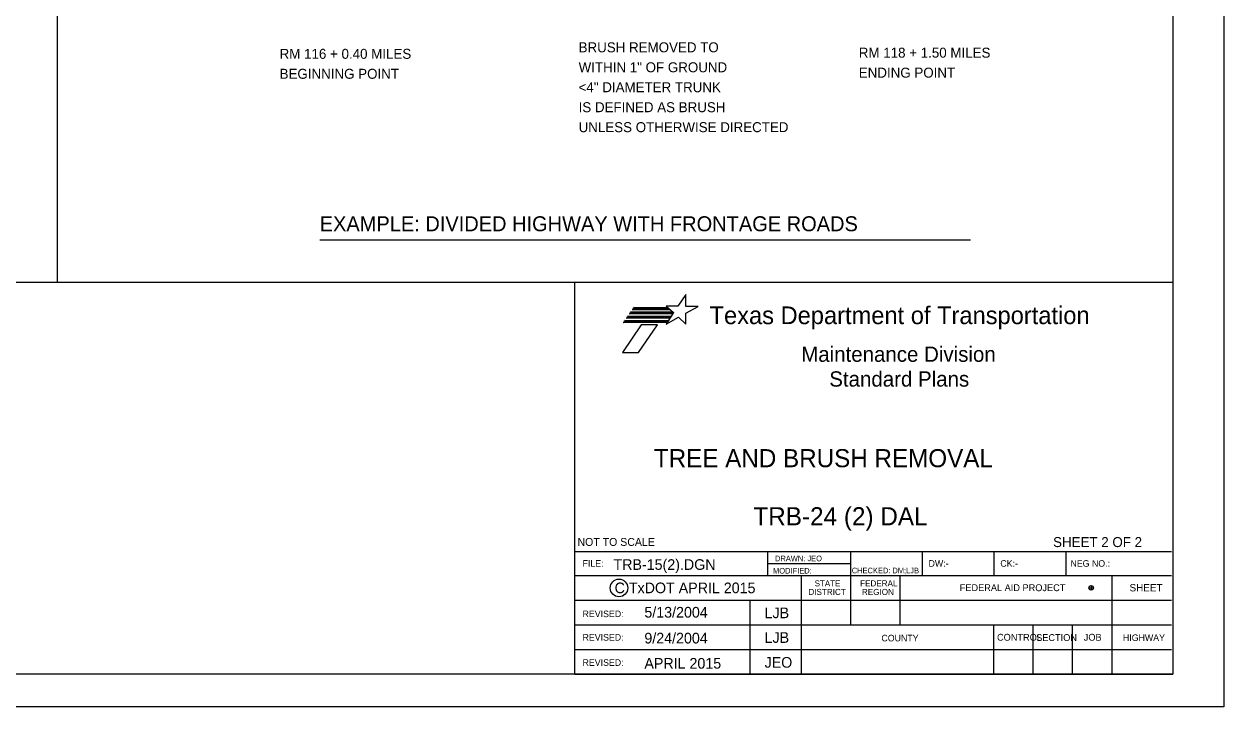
# Model space of a CAD drawing. Extents: x 1723386 to 1725112, y 3439675 to 3440789.
# Drawn here: x 1724270 to 1725112, y 3439675 to 3440154 of the extents above; entities that cross this region are included whole.
import ezdxf

# ---------------------------------------------------------------- set-up
doc = ezdxf.new("R2010")
doc.units = 0
for name, color, linetype in [('Default', 7, 'Continuous'), ('Level 1', 7, 'Continuous'), ('Level 2', 7, 'Continuous'), ('Level 4', 7, 'Continuous')]:
    doc.layers.add(name, color=color, linetype=linetype)

msp = doc.modelspace()

# ---------------------------------------------------------------- linework, layer by layer
at = {"layer": 'Default'}
msp.add_line((1724791.58, 3439776.09), (1724849.72, 3439776.09), dxfattribs=at)
at = {"layer": 'Level 1'}
for p, q in [((1724293.3, 3439973.32), (1724293.3, 3440767.39)), ((1724477.14, 3440002.94), (1724933.8, 3440002.94)), ((1723510.95, 3439973.32), (1724656.1, 3439973.32)), ((1724656.1, 3439784.5), (1725074.67, 3439784.5)), ((1724791.58, 3439767.69), (1724791.58, 3439784.5)), ((1724849.72, 3439767.69), (1724849.72, 3439784.5)), ((1724900.09, 3439767.69), (1724900.09, 3439784.5)), ((1724950.47, 3439767.69), (1724950.47, 3439784.5)), ((1725000.81, 3439767.69), (1725000.81, 3439784.5)), ((1724656.1, 3439767.69), (1725074.67, 3439767.69)), ((1724815.13, 3439698.49), (1724815.13, 3439767.69)), ((1724849.72, 3439733.1), (1724849.72, 3439767.69)), ((1724884.3, 3439733.1), (1724884.3, 3439767.69)), ((1725018.43, 3439760.52), (1725018.43, 3439757.36)), ((1725033.06, 3439698.49), (1725033.06, 3439767.69)), ((1725016.84, 3439758.94), (1725020, 3439758.94)), ((1724656.1, 3439750.37), (1725074.67, 3439750.37)), ((1724779.16, 3439698.49), (1724779.16, 3439750.37)), ((1724656.1, 3439733.1), (1725074.67, 3439733.1)), ((1724950.03, 3439698.49), (1724950.03, 3439733.1)), ((1724977.7, 3439698.49), (1724977.7, 3439733.1)), ((1725005.38, 3439698.49), (1725005.38, 3439733.1)), ((1724656.1, 3439715.79), (1725074.67, 3439715.79)), ((1724656.1, 3439698.49), (1725075.65, 3439698.49))]:
    msp.add_line(p, q, dxfattribs=at)
for points in [[(1723386.41, 3440788.69), (1725111.6, 3440788.69), (1725111.6, 3439675.41), (1723386.41, 3439675.41)], [(1723510.95, 3440767.39), (1725075.65, 3440767.39), (1725075.65, 3439698.49), (1723510.95, 3439698.49)], [(1724734.1, 3439964.67), (1724728.43, 3439956.54), (1724720.31, 3439956.54), (1724725.4, 3439952.02), (1724720.13, 3439943.89), (1724729, 3439948.81), (1724734.1, 3439943.89), (1724734.1, 3439951.63), (1724742.78, 3439956.36), (1724734.1, 3439956.36)], [(1724696.37, 3439954.18), (1724722.88, 3439954.29), (1724723.24, 3439953.94), (1724696.31, 3439954.07)], [(1724696.88, 3439954.9), (1724722.02, 3439955.02), (1724722.42, 3439954.66), (1724696.82, 3439954.78)], [(1724697.35, 3439955.58), (1724721.26, 3439955.7), (1724721.65, 3439955.38), (1724697.27, 3439955.5)], [(1724690.21, 3439945.09), (1724720.98, 3439945.23), (1724720.77, 3439944.88), (1724690.15, 3439945.02)], [(1724690.71, 3439945.83), (1724721.47, 3439945.97), (1724721.24, 3439945.62), (1724690.63, 3439945.75)], [(1724691.17, 3439946.52), (1724721.93, 3439946.65), (1724721.69, 3439946.28), (1724691.11, 3439946.43)], [(1724692.28, 3439948.14), (1724722.97, 3439948.27), (1724722.73, 3439947.88), (1724692.23, 3439948.05)], [(1724692.78, 3439948.87), (1724723.45, 3439949.01), (1724723.2, 3439948.63), (1724692.73, 3439948.77)], [(1724693.24, 3439949.56), (1724723.91, 3439949.66), (1724723.65, 3439949.32), (1724693.19, 3439949.5)], [(1724694.35, 3439951.18), (1724724.98, 3439951.34), (1724724.72, 3439950.92), (1724694.31, 3439951.08)], [(1724694.85, 3439951.92), (1724725.34, 3439952.07), (1724725.4, 3439952.02), (1724725.17, 3439951.68), (1724694.8, 3439951.8)], [(1724695.32, 3439952.61), (1724724.57, 3439952.76), (1724725.02, 3439952.37), (1724695.26, 3439952.5)], [(1724702.8, 3439943.41), (1724689.56, 3439923.95), (1724700.89, 3439923.95), (1724714.1, 3439943.41)]]:
    msp.add_lwpolyline(points, close=True, dxfattribs=at)
for centre, radius in [((1724687.14, 3439758.88), 6.2), ((1725018.42, 3439758.94), 1.58)]:
    msp.add_circle(centre, radius, dxfattribs=at)
at = {"layer": 'Level 4'}
for p, q in [((1724656.1, 3439973.32), (1725075.65, 3439973.32)), ((1724656.1, 3439698.49), (1724656.1, 3439973.32))]:
    msp.add_line(p, q, dxfattribs=at)

# ---------------------------------------------------------------- texts
at = {"layer": 'Default'}
for s, p in [('BRUSH REMOVED TO', (1724658.82, 3440134.56)), ('WITHIN 1" OF GROUND', (1724658.82, 3440120.56)), ('<4" DIAMETER TRUNK', (1724658.82, 3440106.56)), ('IS DEFINED AS BRUSH', (1724658.82, 3440092.56)), ('UNLESS OTHERWISE DIRECTED', (1724658.82, 3440078.56))]:
    msp.add_text(s, height=7, dxfattribs=at).set_placement(p)
at = {"layer": 'Level 1'}
for s, height, p in [('Texas Department of Transportation', 12.4127, (1724750.69, 3439943.92)), ('Maintenance Division ', 10.7372, (1724814.98, 3439917.49)), ('Standard Plans', 10.7372, (1724834.67, 3439900.08)), ('TREE AND BRUSH REMOVAL', 12.7014, (1724711.63, 3439843.56)), ('TRB-24 (2) DAL', 12.75, (1724781.42, 3439802.79)), ('NOT TO SCALE', 5.5343, (1724658.01, 3439788.39)), ('SHEET 2 OF 2', 7, (1724991.69, 3439787.56)), ('FILE:', 4.612, (1724661.58, 3439773.78)), ('TRB-15(2).DGN', 7.4714, (1724683.27, 3439771.57)), ('DRAWN: JEO', 3.922, (1724796.61, 3439777.62)), ('DW:-', 4.612, (1724904.33, 3439773.78)), ('CK:-', 4.612, (1724954.68, 3439773.78)), ('NEG NO.:', 4.612, (1725003.88, 3439773.76)), ('MODIFIED: ', 3.922, (1724795.23, 3439769.01)), ('CHECKED: DM;LJB', 3.9225, (1724850.43, 3439769.16)), ('C TxDOT APRIL 2015', 7.4714, (1724684.07, 3439755.2)), ('STATE', 4.19, (1724824.41, 3439760)), ('FEDERAL', 4.249, (1724856.32, 3439759.96)), ('FEDERAL AID PROJECT', 4.8194, (1724926.2, 3439756.65)), ('SHEET', 5.18, (1725045.35, 3439756.47)), ('DISTRICT', 4.251, (1724820.02, 3439753.99)), ('REGION', 4.249, (1724857.59, 3439753.98)), ('REVISED:', 4.612, (1724661.58, 3439738.41)), ('5/13/2004', 7.471, (1724704.95, 3439738.11)), ('LJB', 7.471, (1724789.28, 3439737.69)), ('REVISED:', 4.612, (1724661.58, 3439721.95)), ('9/24/2004', 7.471, (1724704.95, 3439719.97)), ('LJB', 7.471, (1724789.28, 3439720.39)), ('COUNTY', 4.612, (1724871.26, 3439721.42)), ('CONTROL', 4.819, (1724952.36, 3439721.89)), ('SECTION', 4.819, (1724979.81, 3439721.67)), ('JOB', 4.819, (1725013.22, 3439721.89)), ('HIGHWAY', 4.612, (1725040.7, 3439721.67)), ('REVISED:', 4.612, (1724661.58, 3439704.27)), ('APRIL 2015', 7.471, (1724704.95, 3439702.29)), ('JEO', 7.471, (1724789.28, 3439702.97))]:
    msp.add_text(s, height=height, dxfattribs=at).set_placement(p)
at = {"layer": 'Level 2'}
for s, p in [('RM 116 + 0.40 MILES', (1724449.04, 3440129.99)), ('RM 118 + 1.50 MILES', (1724855.38, 3440130.8)), ('BEGINNING POINT', (1724449.04, 3440115.99)), ('ENDING POINT', (1724855.38, 3440116.8))]:
    msp.add_text(s, height=7, dxfattribs=at).set_placement(p)
at = {"layer": 'Level 4'}
msp.add_text('EXAMPLE: DIVIDED HIGHWAY WITH FRONTAGE ROADS', height=10.5, dxfattribs=at).set_placement((1724477.14, 3440009.06))

doc.saveas('drawing.dxf')
